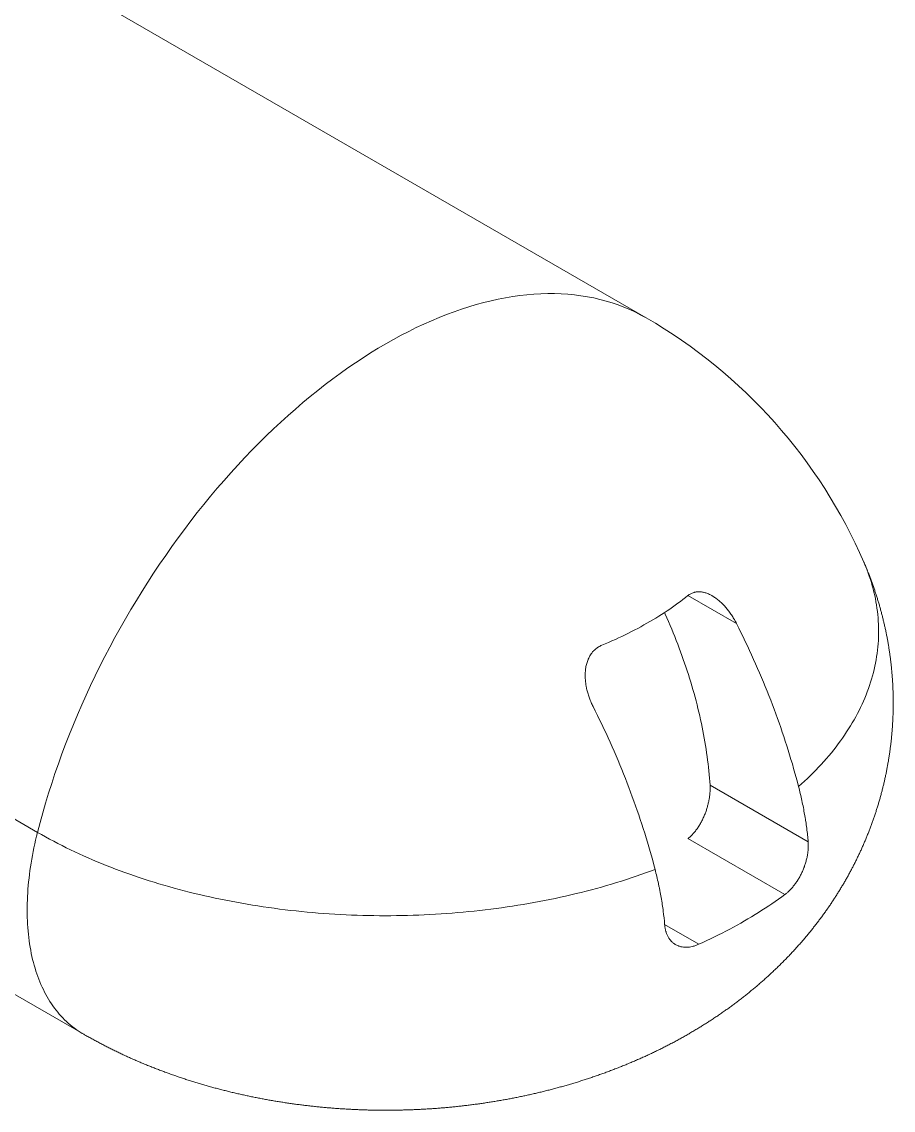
# Paper-space layout 'Presentación1' of a CAD drawing. Header units: millimetres. Extents: x 455 to 3402, y 15 to 1454.
# Drawn here: x 3214.55 to 3246.76, y 1238.33 to 1278.55 of the extents above; entities that cross this region are included whole.
import ezdxf

# ---------------------------------------------------------------- set-up
doc = ezdxf.new("R2010")
doc.units = ezdxf.units.MM

psp = doc.layouts.new('Presentación1')

# ---------------------------------------------------------------- linework, layer by layer
at = {"color": 7, "linetype": 'Continuous', "lineweight": 15}
for p, q in [((3237.634, 1267.605, -679.023), (3173.994, 1304.344, -679.023)), ((3215.134, 1248.598, -679.023), (3151.494, 1285.337, -679.023)), ((3153.183, 1277.889, -679.023), (3216.823, 1241.151, -679.023)), ((3239.989, 1250.346, -679.023), (3243.615, 1248.252, -679.023)), ((3239.174, 1248.367, -679.023), (3242.754, 1246.3, -679.023))]:
    psp.add_line(p, q, dxfattribs=at)
at = {"color": 8, "linetype": 'Continuous', "lineweight": 15}
for p, q in [((3239.173, 1257.349, -679.023), (3240.969, 1256.312, -679.023)), ((3238.312, 1245.191, -679.023), (3239.572, 1244.463, -679.023))]:
    psp.add_line(p, q, dxfattribs=at)
at = {"color": 8, "linetype": 'Continuous', "lineweight": 15, "elevation": -679.023, "flags": 128}
for points in [[(3237.634, 1267.605), (3237.436, 1267.715), (3237.231, 1267.819), (3237.022, 1267.916), (3236.809, 1268.006), (3236.593, 1268.088), (3236.372, 1268.163), (3236.149, 1268.231), (3235.921, 1268.292), (3235.691, 1268.345), (3235.457, 1268.39), (3235.22, 1268.428), (3234.979, 1268.459), (3234.736, 1268.482), (3234.49, 1268.498), (3234.241, 1268.506), (3233.99, 1268.506), (3233.736, 1268.499), (3233.479, 1268.485), (3233.22, 1268.463), (3232.959, 1268.433), (3232.696, 1268.397), (3232.431, 1268.352), (3232.164, 1268.3), (3231.895, 1268.241), (3231.624, 1268.175), (3231.352, 1268.1), (3231.079, 1268.019), (3230.804, 1267.93), (3230.528, 1267.835), (3230.251, 1267.731), (3229.973, 1267.621), (3229.694, 1267.504), (3229.414, 1267.379), (3229.134, 1267.248), (3228.853, 1267.109), (3228.572, 1266.964), (3228.291, 1266.811), (3228.01, 1266.652), (3227.728, 1266.486), (3227.447, 1266.314), (3227.166, 1266.135), (3226.885, 1265.949), (3226.605, 1265.757), (3226.325, 1265.559), (3226.047, 1265.355), (3225.768, 1265.144), (3225.491, 1264.927), (3225.215, 1264.704), (3224.941, 1264.476), (3224.667, 1264.241), (3224.395, 1264.001), (3224.124, 1263.755), (3223.856, 1263.504), (3223.589, 1263.248), (3223.323, 1262.986), (3223.06, 1262.719), (3222.799, 1262.447), (3222.54, 1262.17), (3222.284, 1261.888), (3222.03, 1261.602), (3221.778, 1261.311), (3221.529, 1261.015), (3221.283, 1260.716), (3221.04, 1260.412), (3220.8, 1260.104), (3220.563, 1259.792), (3220.329, 1259.476), (3220.098, 1259.157), (3219.871, 1258.834), (3219.647, 1258.508), (3219.427, 1258.179), (3219.21, 1257.846), (3218.997, 1257.511), (3218.788, 1257.172), (3218.583, 1256.831), (3218.382, 1256.488), (3218.185, 1256.142), (3217.993, 1255.794), (3217.804, 1255.444), (3217.62, 1255.092), (3217.441, 1254.738), (3217.266, 1254.382), (3217.095, 1254.025), (3216.929, 1253.667), (3216.768, 1253.307), (3216.612, 1252.947), (3216.461, 1252.586), (3216.314, 1252.224), (3216.173, 1251.861), (3216.036, 1251.498), (3215.905, 1251.135), (3215.779, 1250.771), (3215.658, 1250.408), (3215.542, 1250.045), (3215.432, 1249.683), (3215.327, 1249.32), (3215.228, 1248.959), (3215.134, 1248.598)], [(3245.676, 1258.58), (3245.697, 1258.531), (3245.745, 1258.415), (3245.791, 1258.298), (3245.834, 1258.181), (3245.875, 1258.064), (3245.914, 1257.947), (3245.951, 1257.83), (3245.985, 1257.712), (3246.017, 1257.594), (3246.046, 1257.476), (3246.074, 1257.357), (3246.099, 1257.239), (3246.121, 1257.12), (3246.141, 1257.001), (3246.159, 1256.882), (3246.175, 1256.763), (3246.188, 1256.644), (3246.199, 1256.524), (3246.208, 1256.405), (3246.214, 1256.286), (3246.218, 1256.166), (3246.219, 1256.047), (3246.218, 1255.928), (3246.215, 1255.808), (3246.209, 1255.689), (3246.201, 1255.569), (3246.191, 1255.45), (3246.179, 1255.331), (3246.164, 1255.212), (3246.146, 1255.093), (3246.127, 1254.974), (3246.105, 1254.855), (3246.08, 1254.736), (3246.054, 1254.618), (3246.025, 1254.5), (3245.993, 1254.382), (3245.96, 1254.264), (3245.924, 1254.146), (3245.886, 1254.029), (3245.845, 1253.912), (3245.802, 1253.795), (3245.757, 1253.678), (3245.71, 1253.562), (3245.66, 1253.446), (3245.608, 1253.331), (3245.553, 1253.215), (3245.497, 1253.1), (3245.438, 1252.986), (3245.377, 1252.872), (3245.314, 1252.758), (3245.248, 1252.645), (3245.18, 1252.532), (3245.11, 1252.42), (3245.038, 1252.308), (3244.964, 1252.196), (3244.887, 1252.085), (3244.809, 1251.975), (3244.728, 1251.865), (3244.645, 1251.756), (3244.559, 1251.647), (3244.472, 1251.539), (3244.382, 1251.431), (3244.291, 1251.324), (3244.197, 1251.217), (3244.101, 1251.111), (3244.003, 1251.006), (3243.904, 1250.902), (3243.802, 1250.798), (3243.698, 1250.694), (3243.591, 1250.592), (3243.483, 1250.49), (3243.373, 1250.389), (3243.261, 1250.289)], [(3215.134, 1248.598), (3215.098, 1248.455), (3215.064, 1248.312), (3215.032, 1248.17), (3215.002, 1248.028), (3214.973, 1247.886), (3214.946, 1247.745), (3214.921, 1247.605), (3214.897, 1247.465), (3214.876, 1247.325), (3214.856, 1247.186), (3214.837, 1247.048), (3214.821, 1246.911), (3214.806, 1246.774), (3214.793, 1246.638), (3214.782, 1246.503), (3214.772, 1246.368), (3214.765, 1246.235), (3214.759, 1246.102), (3214.754, 1245.97), (3214.752, 1245.84), (3214.751, 1245.71), (3214.753, 1245.581), (3214.755, 1245.454), (3214.76, 1245.327), (3214.767, 1245.202), (3214.775, 1245.078), (3214.785, 1244.954), (3214.797, 1244.833), (3214.81, 1244.712), (3214.826, 1244.593), (3214.843, 1244.475), (3214.861, 1244.358), (3214.882, 1244.243), (3214.904, 1244.129), (3214.928, 1244.016), (3214.954, 1243.905), (3214.982, 1243.796), (3215.011, 1243.688), (3215.042, 1243.581), (3215.074, 1243.476), (3215.109, 1243.373), (3215.145, 1243.271), (3215.182, 1243.171), (3215.222, 1243.073), (3215.263, 1242.976), (3215.305, 1242.881), (3215.35, 1242.788), (3215.396, 1242.696), (3215.443, 1242.607), (3215.492, 1242.519), (3215.543, 1242.433), (3215.595, 1242.349), (3215.649, 1242.266), (3215.704, 1242.186), (3215.761, 1242.107), (3215.82, 1242.031), (3215.88, 1241.956), (3215.941, 1241.883), (3216.004, 1241.813), (3216.068, 1241.744), (3216.134, 1241.677), (3216.202, 1241.613), (3216.27, 1241.55), (3216.34, 1241.49), (3216.412, 1241.431), (3216.485, 1241.375), (3216.559, 1241.321), (3216.634, 1241.269), (3216.711, 1241.219), (3216.789, 1241.171), (3216.823, 1241.151)]]:
    psp.add_lwpolyline(points, dxfattribs=at)
at = {"color": 7, "linetype": 'Continuous', "lineweight": 15, "elevation": -679.023, "flags": 128}
for points in [[(3235.991, 1255.513), (3236.117, 1255.565), (3236.242, 1255.619), (3236.366, 1255.673), (3236.49, 1255.729), (3236.612, 1255.785), (3236.732, 1255.841), (3236.852, 1255.899), (3236.971, 1255.957), (3237.088, 1256.017), (3237.205, 1256.077), (3237.32, 1256.137), (3237.434, 1256.199), (3237.546, 1256.261), (3237.658, 1256.324), (3237.768, 1256.387), (3237.877, 1256.452), (3237.985, 1256.517), (3238.091, 1256.582), (3238.196, 1256.649), (3238.3, 1256.716), (3238.402, 1256.784), (3238.504, 1256.852), (3238.603, 1256.921), (3238.702, 1256.991), (3238.799, 1257.062), (3238.894, 1257.133), (3238.989, 1257.204), (3239.081, 1257.277), (3239.173, 1257.35)], [(3239.989, 1250.346), (3239.98, 1250.476), (3239.97, 1250.607), (3239.958, 1250.738), (3239.946, 1250.869), (3239.932, 1251.002), (3239.917, 1251.134), (3239.901, 1251.268), (3239.883, 1251.401), (3239.864, 1251.536), (3239.844, 1251.67), (3239.823, 1251.805), (3239.8, 1251.941), (3239.777, 1252.077), (3239.752, 1252.213), (3239.726, 1252.35), (3239.698, 1252.487), (3239.67, 1252.624), (3239.64, 1252.762), (3239.609, 1252.9), (3239.576, 1253.038), (3239.543, 1253.176), (3239.508, 1253.315), (3239.473, 1253.454), (3239.436, 1253.593), (3239.397, 1253.732), (3239.358, 1253.872), (3239.317, 1254.011), (3239.276, 1254.151), (3239.233, 1254.291), (3239.189, 1254.431), (3239.144, 1254.571), (3239.097, 1254.711), (3239.05, 1254.851), (3239.001, 1254.991), (3238.952, 1255.131), (3238.901, 1255.271), (3238.849, 1255.411), (3238.796, 1255.551), (3238.742, 1255.69), (3238.687, 1255.83), (3238.631, 1255.97), (3238.573, 1256.109), (3238.515, 1256.248), (3238.455, 1256.387), (3238.395, 1256.526), (3238.333, 1256.665), (3238.308, 1256.721)], [(3240.969, 1256.312), (3241.051, 1256.148), (3241.133, 1255.983), (3241.213, 1255.818), (3241.293, 1255.653), (3241.371, 1255.487), (3241.448, 1255.322), (3241.525, 1255.155), (3241.6, 1254.989), (3241.674, 1254.822), (3241.748, 1254.655), (3241.82, 1254.488), (3241.891, 1254.321), (3241.961, 1254.153), (3242.03, 1253.986), (3242.098, 1253.818), (3242.164, 1253.65), (3242.23, 1253.482), (3242.295, 1253.314), (3242.358, 1253.145), (3242.42, 1252.977), (3242.482, 1252.809), (3242.542, 1252.64), (3242.601, 1252.472), (3242.658, 1252.304), (3242.715, 1252.135), (3242.771, 1251.967), (3242.825, 1251.798), (3242.878, 1251.63), (3242.93, 1251.462), (3242.981, 1251.294), (3243.031, 1251.126), (3243.079, 1250.958), (3243.127, 1250.791), (3243.173, 1250.623), (3243.218, 1250.456), (3243.261, 1250.289)], [(3237.958, 1247.227), (3237.914, 1247.394), (3237.869, 1247.562), (3237.823, 1247.729), (3237.776, 1247.897), (3237.727, 1248.065), (3237.678, 1248.232), (3237.627, 1248.401), (3237.575, 1248.569), (3237.522, 1248.737), (3237.467, 1248.905), (3237.412, 1249.074), (3237.355, 1249.242), (3237.297, 1249.41), (3237.238, 1249.579), (3237.178, 1249.747), (3237.117, 1249.916), (3237.055, 1250.084), (3236.991, 1250.252), (3236.927, 1250.42), (3236.861, 1250.588), (3236.794, 1250.756), (3236.726, 1250.924), (3236.658, 1251.092), (3236.588, 1251.259), (3236.516, 1251.427), (3236.444, 1251.594), (3236.371, 1251.761), (3236.297, 1251.927), (3236.222, 1252.094), (3236.145, 1252.26), (3236.068, 1252.426), (3235.989, 1252.592), (3235.91, 1252.757), (3235.83, 1252.922), (3235.748, 1253.087), (3235.666, 1253.251)], [(3237.958, 1247.227), (3237.784, 1247.162), (3237.609, 1247.099), (3237.432, 1247.036), (3237.255, 1246.975), (3237.076, 1246.915), (3236.896, 1246.856), (3236.715, 1246.799), (3236.533, 1246.742), (3236.349, 1246.687), (3236.165, 1246.633), (3235.979, 1246.58), (3235.793, 1246.528), (3235.605, 1246.478), (3235.417, 1246.428), (3235.227, 1246.381), (3235.037, 1246.334), (3234.846, 1246.288), (3234.653, 1246.244), (3234.46, 1246.201), (3234.266, 1246.16), (3234.072, 1246.119), (3233.876, 1246.08), (3233.68, 1246.042), (3233.483, 1246.006), (3233.285, 1245.97), (3233.087, 1245.936), (3232.888, 1245.904), (3232.688, 1245.872), (3232.488, 1245.842), (3232.287, 1245.814), (3232.086, 1245.786), (3231.884, 1245.76), (3231.682, 1245.735), (3231.479, 1245.712), (3231.276, 1245.69), (3231.072, 1245.669), (3230.868, 1245.65), (3230.663, 1245.632), (3230.458, 1245.615), (3230.253, 1245.6), (3230.048, 1245.586), (3229.842, 1245.573), (3229.636, 1245.562), (3229.43, 1245.552), (3229.224, 1245.543), (3229.017, 1245.536), (3228.81, 1245.53), (3228.604, 1245.525), (3228.397, 1245.522), (3228.19, 1245.52), (3227.983, 1245.52), (3227.776, 1245.52), (3227.569, 1245.523), (3227.363, 1245.526), (3227.156, 1245.531), (3226.949, 1245.537), (3226.743, 1245.545), (3226.537, 1245.554), (3226.33, 1245.564), (3226.125, 1245.576), (3225.919, 1245.589), (3225.713, 1245.603), (3225.508, 1245.619), (3225.304, 1245.636), (3225.099, 1245.655), (3224.895, 1245.674), (3224.692, 1245.696), (3224.488, 1245.718), (3224.286, 1245.742), (3224.083, 1245.767), (3223.882, 1245.793), (3223.68, 1245.821), (3223.48, 1245.85), (3223.28, 1245.88), (3223.08, 1245.912), (3222.881, 1245.945), (3222.683, 1245.979), (3222.486, 1246.015), (3222.289, 1246.052), (3222.093, 1246.09), (3221.898, 1246.129), (3221.703, 1246.17), (3221.509, 1246.212), (3221.317, 1246.255), (3221.125, 1246.3), (3220.933, 1246.346), (3220.743, 1246.393), (3220.554, 1246.441), (3220.366, 1246.491), (3220.179, 1246.541), (3219.992, 1246.593), (3219.807, 1246.646), (3219.623, 1246.701), (3219.44, 1246.756), (3219.258, 1246.813), (3219.077, 1246.871), (3218.897, 1246.93), (3218.719, 1246.991), (3218.541, 1247.052), (3218.365, 1247.115), (3218.19, 1247.179), (3218.017, 1247.244), (3217.845, 1247.31), (3217.674, 1247.377), (3217.504, 1247.445), (3217.336, 1247.515), (3217.169, 1247.585), (3217.003, 1247.657), (3216.839, 1247.73), (3216.676, 1247.804), (3216.515, 1247.879), (3216.355, 1247.954), (3216.197, 1248.031), (3216.041, 1248.109), (3215.885, 1248.188), (3215.732, 1248.268), (3215.58, 1248.349), (3215.429, 1248.431), (3215.281, 1248.514), (3215.134, 1248.598)], [(3242.754, 1246.3), (3242.637, 1246.215), (3242.519, 1246.131), (3242.4, 1246.047), (3242.278, 1245.964), (3242.156, 1245.882), (3242.032, 1245.8), (3241.907, 1245.719), (3241.78, 1245.639), (3241.652, 1245.56), (3241.522, 1245.481), (3241.391, 1245.403), (3241.259, 1245.326), (3241.125, 1245.25), (3240.991, 1245.174), (3240.854, 1245.1), (3240.717, 1245.026), (3240.578, 1244.953), (3240.438, 1244.88), (3240.297, 1244.809), (3240.154, 1244.738), (3240.011, 1244.668), (3239.866, 1244.599), (3239.719, 1244.531), (3239.572, 1244.463)]]:
    psp.add_lwpolyline(points, dxfattribs=at)
at = {"color": 7, "linetype": 'Continuous', "lineweight": 15}
psp.add_arc((3228.01, 1250.934, -679.023), 19.25, 23.4028, 60.0027, dxfattribs=at)
for points, knots in [([(3216.823, 1241.151, -679.023), (3216.855, 1241.133, -679.023), (3216.936, 1241.086, -679.023), (3217.065, 1241.013, -679.023), (3217.212, 1240.933, -679.023), (3217.359, 1240.853, -679.023), (3217.508, 1240.774, -679.023), (3217.657, 1240.697, -679.023), (3217.808, 1240.621, -679.023), (3217.96, 1240.546, -679.023), (3218.112, 1240.472, -679.023), (3218.265, 1240.4, -679.023), (3218.42, 1240.328, -679.023), (3218.575, 1240.258, -679.023), (3218.731, 1240.189, -679.023), (3218.888, 1240.122, -679.023), (3219.045, 1240.055, -679.023), (3219.204, 1239.99, -679.023), (3219.363, 1239.926, -679.023), (3219.523, 1239.864, -679.023), (3219.683, 1239.802, -679.023), (3219.844, 1239.742, -679.023), (3220.006, 1239.683, -679.023), (3220.169, 1239.626, -679.023), (3220.332, 1239.569, -679.023), (3220.495, 1239.514, -679.023), (3220.659, 1239.46, -679.023), (3220.824, 1239.408, -679.023), (3220.989, 1239.357, -679.023), (3221.155, 1239.307, -679.023), (3221.321, 1239.258, -679.023), (3221.488, 1239.211, -679.023), (3221.655, 1239.164, -679.023), (3221.823, 1239.12, -679.023), (3221.99, 1239.076, -679.023), (3222.159, 1239.034, -679.023), (3222.327, 1238.993, -679.023), (3222.496, 1238.953, -679.023), (3222.666, 1238.914, -679.023), (3222.835, 1238.877, -679.023), (3223.005, 1238.841, -679.023), (3223.176, 1238.806, -679.023), (3223.346, 1238.773, -679.023), (3223.517, 1238.74, -679.023), (3223.688, 1238.709, -679.023), (3223.859, 1238.68, -679.023), (3224.031, 1238.651, -679.023), (3224.202, 1238.624, -679.023), (3224.374, 1238.598, -679.023), (3224.546, 1238.573, -679.023), (3224.718, 1238.549, -679.023), (3224.891, 1238.527, -679.023), (3225.063, 1238.506, -679.023), (3225.236, 1238.486, -679.023), (3225.409, 1238.467, -679.023), (3225.582, 1238.45, -679.023), (3225.755, 1238.433, -679.023), (3225.928, 1238.418, -679.023), (3226.102, 1238.404, -679.023), (3226.275, 1238.392, -679.023), (3226.449, 1238.38, -679.023), (3226.622, 1238.37, -679.023), (3226.796, 1238.361, -679.023), (3226.97, 1238.353, -679.023), (3227.143, 1238.347, -679.023), (3227.317, 1238.341, -679.023), (3227.491, 1238.337, -679.023), (3227.665, 1238.334, -679.023), (3227.839, 1238.332, -679.023), (3228.013, 1238.332, -679.023), (3228.187, 1238.333, -679.023), (3228.36, 1238.334, -679.023), (3228.534, 1238.337, -679.023), (3228.708, 1238.342, -679.023), (3228.882, 1238.347, -679.023), (3229.056, 1238.354, -679.023), (3229.23, 1238.362, -679.023), (3229.403, 1238.371, -679.023), (3229.577, 1238.381, -679.023), (3229.75, 1238.392, -679.023), (3229.924, 1238.405, -679.023), (3230.097, 1238.419, -679.023), (3230.271, 1238.434, -679.023), (3230.444, 1238.45, -679.023), (3230.617, 1238.468, -679.023), (3230.79, 1238.487, -679.023), (3230.963, 1238.507, -679.023), (3231.135, 1238.528, -679.023), (3231.308, 1238.55, -679.023), (3231.48, 1238.574, -679.023), (3231.653, 1238.599, -679.023), (3231.825, 1238.625, -679.023), (3231.997, 1238.652, -679.023), (3232.168, 1238.681, -679.023), (3232.34, 1238.711, -679.023), (3232.511, 1238.742, -679.023), (3232.682, 1238.774, -679.023), (3232.853, 1238.808, -679.023), (3233.023, 1238.843, -679.023), (3233.193, 1238.879, -679.023), (3233.363, 1238.916, -679.023), (3233.533, 1238.955, -679.023), (3233.702, 1238.995, -679.023), (3233.871, 1239.036, -679.023), (3234.04, 1239.079, -679.023), (3234.208, 1239.123, -679.023), (3234.376, 1239.168, -679.023), (3234.544, 1239.214, -679.023), (3234.711, 1239.262, -679.023), (3234.878, 1239.311, -679.023), (3235.044, 1239.361, -679.023), (3235.21, 1239.412, -679.023), (3235.375, 1239.465, -679.023), (3235.54, 1239.519, -679.023), (3235.704, 1239.575, -679.023), (3235.868, 1239.632, -679.023), (3236.031, 1239.69, -679.023), (3236.194, 1239.749, -679.023), (3236.356, 1239.81, -679.023), (3236.517, 1239.872, -679.023), (3236.678, 1239.935, -679.023), (3236.838, 1239.999, -679.023), (3236.997, 1240.065, -679.023), (3237.156, 1240.132, -679.023), (3237.314, 1240.201, -679.023), (3237.471, 1240.27, -679.023), (3237.627, 1240.341, -679.023), (3237.783, 1240.413, -679.023), (3237.937, 1240.487, -679.023), (3238.091, 1240.561, -679.023), (3238.243, 1240.637, -679.023), (3238.395, 1240.714, -679.023), (3238.546, 1240.793, -679.023), (3238.696, 1240.872, -679.023), (3238.845, 1240.953, -679.023), (3238.993, 1241.035, -679.023), (3239.139, 1241.118, -679.023), (3239.285, 1241.202, -679.023), (3239.43, 1241.288, -679.023), (3239.573, 1241.374, -679.023), (3239.715, 1241.462, -679.023), (3239.857, 1241.551, -679.023), (3239.997, 1241.641, -679.023), (3240.135, 1241.732, -679.023), (3240.273, 1241.824, -679.023), (3240.409, 1241.917, -679.023), (3240.544, 1242.012, -679.023), (3240.678, 1242.107, -679.023), (3240.81, 1242.203, -679.023), (3240.941, 1242.301, -679.023), (3241.071, 1242.399, -679.023), (3241.2, 1242.498, -679.023), (3241.327, 1242.599, -679.023), (3241.453, 1242.7, -679.023), (3241.577, 1242.802, -679.023), (3241.701, 1242.905, -679.023), (3241.822, 1243.009, -679.023), (3241.943, 1243.114, -679.023), (3242.062, 1243.22, -679.023), (3242.179, 1243.327, -679.023), (3242.295, 1243.435, -679.023), (3242.41, 1243.544, -679.023), (3242.524, 1243.653, -679.023), (3242.635, 1243.763, -679.023), (3242.746, 1243.875, -679.023), (3242.855, 1243.986, -679.023), (3242.963, 1244.099, -679.023), (3243.069, 1244.213, -679.023), (3243.174, 1244.327, -679.023), (3243.277, 1244.442, -679.023), (3243.379, 1244.558, -679.023), (3243.479, 1244.675, -679.023), (3243.578, 1244.793, -679.023), (3243.675, 1244.911, -679.023), (3243.772, 1245.03, -679.023), (3243.866, 1245.15, -679.023), (3243.959, 1245.27, -679.023), (3244.051, 1245.391, -679.023), (3244.141, 1245.513, -679.023), (3244.23, 1245.636, -679.023), (3244.317, 1245.759, -679.023), (3244.402, 1245.883, -679.023), (3244.487, 1246.007, -679.023), (3244.569, 1246.132, -679.023), (3244.651, 1246.258, -679.023), (3244.73, 1246.385, -679.023), (3244.808, 1246.512, -679.023), (3244.885, 1246.639, -679.023), (3244.96, 1246.767, -679.023), (3245.034, 1246.896, -679.023), (3245.106, 1247.026, -679.023), (3245.177, 1247.156, -679.023), (3245.246, 1247.286, -679.023), (3245.314, 1247.417, -679.023), (3245.38, 1247.549, -679.023), (3245.445, 1247.681, -679.023), (3245.508, 1247.814, -679.023), (3245.57, 1247.947, -679.023), (3245.63, 1248.081, -679.023), (3245.688, 1248.215, -679.023), (3245.745, 1248.349, -679.023), (3245.801, 1248.484, -679.023), (3245.855, 1248.62, -679.023), (3245.907, 1248.756, -679.023), (3245.958, 1248.892, -679.023), (3246.007, 1249.029, -679.023), (3246.055, 1249.166, -679.023), (3246.101, 1249.303, -679.023), (3246.146, 1249.441, -679.023), (3246.189, 1249.579, -679.023), (3246.231, 1249.718, -679.023), (3246.271, 1249.857, -679.023), (3246.309, 1249.996, -679.023), (3246.346, 1250.136, -679.023), (3246.381, 1250.275, -679.023), (3246.415, 1250.416, -679.023), (3246.447, 1250.556, -679.023), (3246.478, 1250.697, -679.023), (3246.507, 1250.837, -679.023), (3246.534, 1250.979, -679.023), (3246.56, 1251.12, -679.023), (3246.585, 1251.261, -679.023), (3246.607, 1251.403, -679.023), (3246.628, 1251.545, -679.023), (3246.648, 1251.687, -679.023), (3246.666, 1251.829, -679.023), (3246.683, 1251.971, -679.023), (3246.697, 1252.114, -679.023), (3246.711, 1252.256, -679.023), (3246.722, 1252.399, -679.023), (3246.732, 1252.541, -679.023), (3246.741, 1252.684, -679.023), (3246.748, 1252.827, -679.023), (3246.753, 1252.97, -679.023), (3246.757, 1253.113, -679.023), (3246.759, 1253.255, -679.023), (3246.76, 1253.398, -679.023), (3246.759, 1253.541, -679.023), (3246.756, 1253.684, -679.023), (3246.752, 1253.827, -679.023), (3246.747, 1253.969, -679.023), (3246.739, 1254.112, -679.023), (3246.73, 1254.254, -679.023), (3246.72, 1254.397, -679.023), (3246.708, 1254.539, -679.023), (3246.695, 1254.681, -679.023), (3246.679, 1254.823, -679.023), (3246.663, 1254.965, -679.023), (3246.644, 1255.107, -679.023), (3246.625, 1255.248, -679.023), (3246.603, 1255.39, -679.023), (3246.58, 1255.531, -679.023), (3246.556, 1255.672, -679.023), (3246.53, 1255.812, -679.023), (3246.502, 1255.953, -679.023), (3246.473, 1256.093, -679.023), (3246.442, 1256.233, -679.023), (3246.41, 1256.372, -679.023), (3246.376, 1256.512, -679.023), (3246.341, 1256.651, -679.023), (3246.304, 1256.789, -679.023), (3246.266, 1256.927, -679.023), (3246.226, 1257.065, -679.023), (3246.184, 1257.203, -679.023), (3246.141, 1257.34, -679.023), (3246.097, 1257.477, -679.023), (3246.051, 1257.613, -679.023), (3246.003, 1257.749, -679.023), (3245.954, 1257.885, -679.023), (3245.904, 1258.02, -679.023), (3245.852, 1258.155, -679.023), (3245.798, 1258.289, -679.023), (3245.743, 1258.423, -679.023), (3245.702, 1258.52, -679.023), (3245.679, 1258.572, -679.023), (3245.676, 1258.58, -679.023)], [0, 0, 0, 0, 0.002585, 0.006451, 0.01032, 0.014195, 0.018076, 0.021961, 0.025852, 0.029747, 0.033646, 0.037548, 0.041454, 0.045363, 0.049275, 0.053189, 0.057105, 0.061022, 0.064941, 0.06886, 0.07278, 0.0767, 0.080621, 0.08454, 0.08846, 0.092378, 0.096295, 0.100211, 0.104125, 0.108038, 0.111948, 0.115857, 0.119763, 0.123668, 0.12757, 0.131469, 0.135366, 0.13926, 0.143152, 0.14704, 0.150927, 0.15481, 0.158691, 0.162569, 0.166444, 0.170317, 0.174187, 0.178054, 0.181919, 0.185782, 0.189642, 0.1935, 0.197356, 0.201209, 0.205061, 0.208911, 0.212759, 0.216605, 0.22045, 0.224293, 0.228135, 0.231976, 0.235816, 0.239655, 0.243493, 0.247331, 0.251168, 0.255005, 0.258841, 0.262678, 0.266514, 0.270351, 0.274188, 0.278026, 0.281864, 0.285703, 0.289543, 0.293383, 0.297226, 0.301069, 0.304914, 0.30876, 0.312608, 0.316458, 0.32031, 0.324164, 0.328021, 0.331879, 0.33574, 0.339604, 0.34347, 0.347339, 0.351211, 0.355086, 0.358963, 0.362844, 0.366728, 0.370614, 0.374504, 0.378398, 0.382294, 0.386194, 0.390097, 0.394003, 0.397912, 0.401824, 0.40574, 0.409658, 0.413579, 0.417503, 0.42143, 0.425359, 0.429291, 0.433225, 0.437161, 0.441099, 0.445038, 0.448979, 0.452921, 0.456864, 0.460807, 0.464751, 0.468695, 0.472638, 0.476581, 0.480522, 0.484462, 0.4884, 0.492336, 0.496269, 0.500199, 0.504126, 0.508049, 0.511968, 0.515882, 0.519792, 0.523696, 0.527595, 0.531487, 0.535374, 0.539253, 0.543126, 0.546991, 0.550849, 0.554699, 0.55854, 0.562374, 0.566198, 0.570014, 0.573821, 0.577619, 0.581408, 0.585187, 0.588956, 0.592716, 0.596466, 0.600207, 0.603937, 0.607658, 0.611369, 0.61507, 0.618762, 0.622443, 0.626115, 0.629777, 0.63343, 0.637073, 0.640706, 0.64433, 0.647945, 0.651551, 0.655148, 0.658736, 0.662315, 0.665885, 0.669447, 0.673, 0.676546, 0.680083, 0.683612, 0.687134, 0.690648, 0.694154, 0.697653, 0.701145, 0.70463, 0.708108, 0.711579, 0.715044, 0.718502, 0.721954, 0.7254, 0.72884, 0.732274, 0.735703, 0.739126, 0.742544, 0.745956, 0.749364, 0.752766, 0.756164, 0.759557, 0.762946, 0.76633, 0.76971, 0.773086, 0.776458, 0.779826, 0.78319, 0.786551, 0.789909, 0.793263, 0.796613, 0.799961, 0.803306, 0.806648, 0.809987, 0.813323, 0.816658, 0.819989, 0.823319, 0.826646, 0.829971, 0.833294, 0.836616, 0.839936, 0.843254, 0.846571, 0.849886, 0.8532, 0.856513, 0.859825, 0.863136, 0.866446, 0.869755, 0.873064, 0.876372, 0.87968, 0.882987, 0.886294, 0.889601, 0.892908, 0.896215, 0.899523, 0.90283, 0.906138, 0.909447, 0.912756, 0.916066, 0.919377, 0.922689, 0.926001, 0.929315, 0.93263, 0.935947, 0.939265, 0.942585, 0.945907, 0.94923, 0.952555, 0.955883, 0.959213, 0.962545, 0.965879, 0.969217, 0.972556, 0.975899, 0.979245, 0.982594, 0.985946, 0.989301, 0.99266, 0.996023, 0.99939, 1, 1, 1, 1]), ([(3239.173, 1257.35, -679.023), (3239.205, 1257.376, -679.023), (3239.24, 1257.399, -679.023), (3239.312, 1257.436, -679.023), (3239.35, 1257.452, -679.023), (3239.399, 1257.466, -679.023), (3239.409, 1257.469, -679.023), (3239.425, 1257.472, -679.023), (3239.43, 1257.473, -679.023), (3239.44, 1257.476, -679.023), (3239.445, 1257.477, -679.023), (3239.471, 1257.481, -679.023), (3239.492, 1257.484, -679.023), (3239.554, 1257.49, -679.023), (3239.597, 1257.489, -679.023), (3239.662, 1257.483, -679.023), (3239.684, 1257.481, -679.023), (3239.711, 1257.476, -679.023), (3239.717, 1257.475, -679.023), (3239.728, 1257.473, -679.023), (3239.733, 1257.472, -679.023), (3239.75, 1257.468, -679.023), (3239.761, 1257.465, -679.023), (3239.816, 1257.452, -679.023), (3239.86, 1257.437, -679.023), (3239.947, 1257.403, -679.023), (3239.99, 1257.382, -679.023), (3240.044, 1257.354, -679.023), (3240.055, 1257.348, -679.023), (3240.076, 1257.335, -679.023), (3240.087, 1257.329, -679.023), (3240.118, 1257.31, -679.023), (3240.139, 1257.297, -679.023), (3240.201, 1257.255, -679.023), (3240.242, 1257.226, -679.023), (3240.321, 1257.162, -679.023), (3240.36, 1257.128, -679.023), (3240.417, 1257.075, -679.023), (3240.436, 1257.057, -679.023), (3240.464, 1257.028, -679.023), (3240.473, 1257.019, -679.023), (3240.491, 1257, -679.023), (3240.501, 1256.99, -679.023), (3240.546, 1256.942, -679.023), (3240.581, 1256.902, -679.023), (3240.649, 1256.819, -679.023), (3240.681, 1256.777, -679.023), (3240.745, 1256.69, -679.023), (3240.775, 1256.645, -679.023), (3240.834, 1256.554, -679.023), (3240.863, 1256.507, -679.023), (3240.897, 1256.447, -679.023), (3240.904, 1256.435, -679.023), (3240.917, 1256.411, -679.023), (3240.924, 1256.398, -679.023), (3240.944, 1256.362, -679.023), (3240.957, 1256.337, -679.023), (3240.969, 1256.312, -679.023)], [0, 0, 0, 0, 0.0625, 0.0625, 0.125, 0.125, 0.140625, 0.140625, 0.148438, 0.148438, 0.15625, 0.15625, 0.1875, 0.1875, 0.25, 0.25, 0.28125, 0.28125, 0.289063, 0.289063, 0.296875, 0.296875, 0.3125, 0.3125, 0.375, 0.375, 0.4375, 0.4375, 0.453125, 0.453125, 0.46875, 0.46875, 0.5, 0.5, 0.5625, 0.5625, 0.625, 0.625, 0.65625, 0.65625, 0.671875, 0.671875, 0.6875, 0.6875, 0.75, 0.75, 0.8125, 0.8125, 0.875, 0.875, 0.9375, 0.9375, 0.953125, 0.953125, 0.96875, 0.96875, 1, 1, 1, 1]), ([(3235.666, 1253.251, -679.023), (3235.641, 1253.301, -679.023), (3235.617, 1253.351, -679.023), (3235.573, 1253.452, -679.023), (3235.552, 1253.503, -679.023), (3235.514, 1253.607, -679.023), (3235.497, 1253.659, -679.023), (3235.465, 1253.764, -679.023), (3235.451, 1253.818, -679.023), (3235.431, 1253.898, -679.023), (3235.426, 1253.925, -679.023), (3235.417, 1253.966, -679.023), (3235.415, 1253.98, -679.023), (3235.41, 1254.007, -679.023), (3235.407, 1254.021, -679.023), (3235.396, 1254.089, -679.023), (3235.389, 1254.144, -679.023), (3235.379, 1254.252, -679.023), (3235.376, 1254.307, -679.023), (3235.374, 1254.415, -679.023), (3235.375, 1254.469, -679.023), (3235.38, 1254.537, -679.023), (3235.381, 1254.551, -679.023), (3235.384, 1254.578, -679.023), (3235.385, 1254.591, -679.023), (3235.39, 1254.631, -679.023), (3235.393, 1254.658, -679.023), (3235.407, 1254.737, -679.023), (3235.418, 1254.789, -679.023), (3235.446, 1254.89, -679.023), (3235.463, 1254.939, -679.023), (3235.486, 1254.993, -679.023), (3235.489, 1254.999, -679.023), (3235.494, 1255.011, -679.023), (3235.497, 1255.017, -679.023), (3235.505, 1255.035, -679.023), (3235.51, 1255.047, -679.023), (3235.528, 1255.081, -679.023), (3235.54, 1255.104, -679.023), (3235.578, 1255.169, -679.023), (3235.607, 1255.211, -679.023), (3235.647, 1255.259, -679.023), (3235.655, 1255.269, -679.023), (3235.667, 1255.283, -679.023), (3235.672, 1255.288, -679.023), (3235.68, 1255.297, -679.023), (3235.684, 1255.302, -679.023), (3235.706, 1255.324, -679.023), (3235.724, 1255.342, -679.023), (3235.78, 1255.391, -679.023), (3235.819, 1255.42, -679.023), (3235.902, 1255.472, -679.023), (3235.945, 1255.494, -679.023), (3235.991, 1255.513, -679.023)], [0, 0, 0, 0, 0.0625, 0.0625, 0.125, 0.125, 0.1875, 0.1875, 0.25, 0.25, 0.28125, 0.28125, 0.296875, 0.296875, 0.3125, 0.3125, 0.375, 0.375, 0.4375, 0.4375, 0.5, 0.5, 0.515625, 0.515625, 0.53125, 0.53125, 0.5625, 0.5625, 0.625, 0.625, 0.6875, 0.6875, 0.695313, 0.695313, 0.703125, 0.703125, 0.71875, 0.71875, 0.75, 0.75, 0.8125, 0.8125, 0.828125, 0.828125, 0.835937, 0.835937, 0.84375, 0.84375, 0.875, 0.875, 0.9375, 0.9375, 1, 1, 1, 1]), ([(3239.818, 1249.316, -679.023), (3239.834, 1249.36, -679.023), (3239.849, 1249.403, -679.023), (3239.877, 1249.491, -679.023), (3239.89, 1249.535, -679.023), (3239.913, 1249.623, -679.023), (3239.924, 1249.667, -679.023), (3239.938, 1249.733, -679.023), (3239.943, 1249.755, -679.023), (3239.949, 1249.788, -679.023), (3239.951, 1249.8, -679.023), (3239.955, 1249.822, -679.023), (3239.957, 1249.833, -679.023), (3239.966, 1249.888, -679.023), (3239.973, 1249.931, -679.023), (3239.982, 1250.017, -679.023), (3239.986, 1250.06, -679.023), (3239.991, 1250.144, -679.023), (3239.992, 1250.185, -679.023), (3239.992, 1250.236, -679.023), (3239.992, 1250.246, -679.023), (3239.992, 1250.266, -679.023), (3239.992, 1250.277, -679.023), (3239.991, 1250.307, -679.023), (3239.99, 1250.326, -679.023), (3239.989, 1250.346, -679.023)], [0, 0, 0, 0, 0.125, 0.125, 0.25, 0.25, 0.375, 0.375, 0.4375, 0.4375, 0.46875, 0.46875, 0.5, 0.5, 0.625, 0.625, 0.75, 0.75, 0.875, 0.875, 0.90625, 0.90625, 0.9375, 0.9375, 1, 1, 1, 1]), ([(3243.261, 1250.289, -679.023), (3243.306, 1250.116, -679.023), (3243.347, 1249.943, -679.023), (3243.422, 1249.599, -679.023), (3243.455, 1249.427, -679.023), (3243.492, 1249.213, -679.023), (3243.5, 1249.171, -679.023), (3243.513, 1249.085, -679.023), (3243.52, 1249.043, -679.023), (3243.539, 1248.916, -679.023), (3243.551, 1248.832, -679.023), (3243.584, 1248.581, -679.023), (3243.602, 1248.416, -679.023), (3243.615, 1248.252, -679.023)], [0, 0, 0, 0, 0.25, 0.25, 0.5, 0.5, 0.5625, 0.5625, 0.625, 0.625, 0.75, 0.75, 1, 1, 1, 1]), ([(3239.174, 1248.367, -679.023), (3239.206, 1248.392, -679.023), (3239.236, 1248.419, -679.023), (3239.298, 1248.478, -679.023), (3239.328, 1248.509, -679.023), (3239.388, 1248.576, -679.023), (3239.418, 1248.611, -679.023), (3239.455, 1248.658, -679.023), (3239.462, 1248.667, -679.023), (3239.476, 1248.686, -679.023), (3239.484, 1248.696, -679.023), (3239.505, 1248.726, -679.023), (3239.519, 1248.745, -679.023), (3239.561, 1248.806, -679.023), (3239.588, 1248.848, -679.023), (3239.64, 1248.935, -679.023), (3239.665, 1248.98, -679.023), (3239.701, 1249.049, -679.023), (3239.713, 1249.072, -679.023), (3239.735, 1249.12, -679.023), (3239.747, 1249.144, -679.023), (3239.779, 1249.217, -679.023), (3239.799, 1249.266, -679.023), (3239.818, 1249.316, -679.023)], [0, 0, 0, 0, 0.125, 0.125, 0.25, 0.25, 0.375, 0.375, 0.40625, 0.40625, 0.4375, 0.4375, 0.5, 0.5, 0.625, 0.625, 0.75, 0.75, 0.8125, 0.8125, 0.875, 0.875, 1, 1, 1, 1]), ([(3243.615, 1248.252, -679.023), (3243.619, 1248.21, -679.023), (3243.621, 1248.167, -679.023), (3243.622, 1248.079, -679.023), (3243.62, 1248.034, -679.023), (3243.614, 1247.944, -679.023), (3243.61, 1247.898, -679.023), (3243.602, 1247.839, -679.023), (3243.601, 1247.828, -679.023), (3243.597, 1247.804, -679.023), (3243.595, 1247.793, -679.023), (3243.589, 1247.757, -679.023), (3243.585, 1247.734, -679.023), (3243.571, 1247.663, -679.023), (3243.56, 1247.616, -679.023), (3243.536, 1247.522, -679.023), (3243.522, 1247.475, -679.023), (3243.5, 1247.405, -679.023), (3243.492, 1247.382, -679.023), (3243.479, 1247.347, -679.023), (3243.475, 1247.335, -679.023), (3243.467, 1247.312, -679.023), (3243.462, 1247.3, -679.023), (3243.44, 1247.242, -679.023), (3243.421, 1247.196, -679.023), (3243.38, 1247.107, -679.023), (3243.359, 1247.063, -679.023), (3243.314, 1246.977, -679.023), (3243.291, 1246.934, -679.023), (3243.26, 1246.882, -679.023), (3243.254, 1246.872, -679.023), (3243.241, 1246.851, -679.023), (3243.235, 1246.841, -679.023), (3243.215, 1246.811, -679.023), (3243.203, 1246.791, -679.023), (3243.163, 1246.732, -679.023), (3243.136, 1246.695, -679.023), (3243.081, 1246.622, -679.023), (3243.053, 1246.587, -679.023), (3243.01, 1246.538, -679.023), (3242.995, 1246.521, -679.023), (3242.973, 1246.497, -679.023), (3242.966, 1246.49, -679.023), (3242.951, 1246.474, -679.023), (3242.944, 1246.466, -679.023), (3242.906, 1246.429, -679.023), (3242.876, 1246.4, -679.023), (3242.815, 1246.347, -679.023), (3242.785, 1246.323, -679.023), (3242.754, 1246.3, -679.023)], [0, 0, 0, 0, 0.0625, 0.0625, 0.125, 0.125, 0.1875, 0.1875, 0.203125, 0.203125, 0.21875, 0.21875, 0.25, 0.25, 0.3125, 0.3125, 0.375, 0.375, 0.40625, 0.40625, 0.421875, 0.421875, 0.4375, 0.4375, 0.5, 0.5, 0.5625, 0.5625, 0.625, 0.625, 0.640625, 0.640625, 0.65625, 0.65625, 0.6875, 0.6875, 0.75, 0.75, 0.8125, 0.8125, 0.84375, 0.84375, 0.859375, 0.859375, 0.875, 0.875, 0.9375, 0.9375, 1, 1, 1, 1]), ([(3238.312, 1245.191, -679.023), (3238.298, 1245.354, -679.023), (3238.281, 1245.518, -679.023), (3238.238, 1245.851, -679.023), (3238.212, 1246.02, -679.023), (3238.168, 1246.275, -679.023), (3238.152, 1246.361, -679.023), (3238.127, 1246.49, -679.023), (3238.118, 1246.533, -679.023), (3238.1, 1246.619, -679.023), (3238.091, 1246.663, -679.023), (3238.044, 1246.879, -679.023), (3238.003, 1247.053, -679.023), (3237.958, 1247.227, -679.023)], [0, 0, 0, 0, 0.25, 0.25, 0.5, 0.5, 0.625, 0.625, 0.6875, 0.6875, 0.75, 0.75, 1, 1, 1, 1]), ([(3239.572, 1244.463, -679.023), (3239.533, 1244.446, -679.023), (3239.494, 1244.43, -679.023), (3239.417, 1244.403, -679.023), (3239.378, 1244.392, -679.023), (3239.302, 1244.373, -679.023), (3239.264, 1244.366, -679.023), (3239.217, 1244.359, -679.023), (3239.207, 1244.358, -679.023), (3239.189, 1244.356, -679.023), (3239.179, 1244.355, -679.023), (3239.151, 1244.353, -679.023), (3239.133, 1244.352, -679.023), (3239.078, 1244.351, -679.023), (3239.043, 1244.353, -679.023), (3238.973, 1244.36, -679.023), (3238.939, 1244.366, -679.023), (3238.89, 1244.378, -679.023), (3238.873, 1244.383, -679.023), (3238.849, 1244.391, -679.023), (3238.841, 1244.393, -679.023), (3238.825, 1244.399, -679.023), (3238.817, 1244.402, -679.023), (3238.778, 1244.417, -679.023), (3238.748, 1244.432, -679.023), (3238.69, 1244.465, -679.023), (3238.663, 1244.484, -679.023), (3238.611, 1244.525, -679.023), (3238.586, 1244.547, -679.023), (3238.557, 1244.578, -679.023), (3238.551, 1244.584, -679.023), (3238.539, 1244.597, -679.023), (3238.534, 1244.604, -679.023), (3238.517, 1244.624, -679.023), (3238.506, 1244.637, -679.023), (3238.476, 1244.68, -679.023), (3238.457, 1244.71, -679.023), (3238.422, 1244.772, -679.023), (3238.407, 1244.806, -679.023), (3238.385, 1244.858, -679.023), (3238.379, 1244.875, -679.023), (3238.37, 1244.903, -679.023), (3238.367, 1244.912, -679.023), (3238.361, 1244.93, -679.023), (3238.358, 1244.94, -679.023), (3238.344, 1244.987, -679.023), (3238.336, 1245.026, -679.023), (3238.321, 1245.107, -679.023), (3238.316, 1245.148, -679.023), (3238.312, 1245.191, -679.023)], [0, 0, 0, 0, 0.0625, 0.0625, 0.125, 0.125, 0.1875, 0.1875, 0.203125, 0.203125, 0.21875, 0.21875, 0.25, 0.25, 0.3125, 0.3125, 0.375, 0.375, 0.40625, 0.40625, 0.421875, 0.421875, 0.4375, 0.4375, 0.5, 0.5, 0.5625, 0.5625, 0.625, 0.625, 0.640625, 0.640625, 0.65625, 0.65625, 0.6875, 0.6875, 0.75, 0.75, 0.8125, 0.8125, 0.84375, 0.84375, 0.859375, 0.859375, 0.875, 0.875, 0.9375, 0.9375, 1, 1, 1, 1])]:
    psp.add_open_spline(points, degree=3, knots=knots, dxfattribs=at)

doc.saveas('drawing.dxf')
